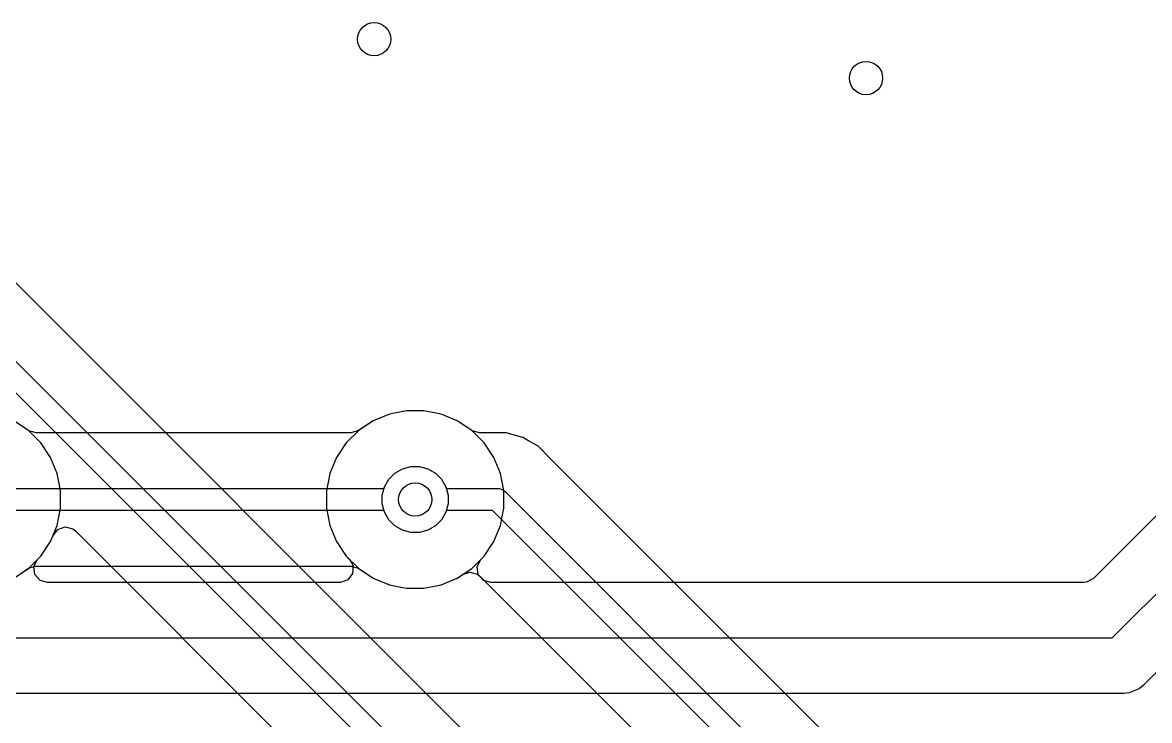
# Model space of a CAD drawing. Header units: inches. Extents: x 6.57 to 9.79, y -8.72 to -3.17.
# Drawn here: x 9.0731 to 9.4734, y -8.3856 to -8.1376 of the extents above; entities that cross this region are included whole.
import ezdxf

# ---------------------------------------------------------------- set-up
doc = ezdxf.new("R2010")
doc.units = ezdxf.units.IN
doc.header["$MEASUREMENT"] = 0
doc.layers.add('B.Cu', color=153, linetype='CONTINUOUS', true_color=0x4d7fc4)

msp = doc.modelspace()

# ---------------------------------------------------------------- linework, layer by layer
at = {"layer": 'B.Cu', "linetype": 'CONTINUOUS'}
for p, q in [((9.25293, -8.41241), (9.01345, -8.17293)), ((8.99231, -8.17966), (9.24137, -8.42871)), ((9.23465, -8.43313), (8.98559, -8.18407)), ((9.57619, -8.21246), (9.45348, -8.33516)), ((9.46021, -8.3563), (9.59732, -8.21919)), ((9.61413, -8.23022), (9.47125, -8.3731)), ((9.20341, -8.27678), (9.19767, -8.27916)), ((9.20341, -8.27678), (9.19767, -8.27916)), ((9.20341, -8.27678), (9.19767, -8.27916)), ((9.20341, -8.27678), (9.19767, -8.27916)), ((9.20949, -8.27557), (9.20341, -8.27678)), ((9.20949, -8.27557), (9.20341, -8.27678)), ((9.20949, -8.27557), (9.20341, -8.27678)), ((9.20949, -8.27557), (9.20341, -8.27678)), ((9.20341, -8.27678), (9.20341, -8.27678)), ((9.20341, -8.27678), (9.20341, -8.27678)), ((9.20341, -8.27678), (9.20341, -8.27678)), ((9.20341, -8.27678), (9.20341, -8.27678)), ((9.2157, -8.27557), (9.20949, -8.27557)), ((9.20949, -8.27557), (9.20949, -8.27557)), ((9.2157, -8.27557), (9.20949, -8.27557)), ((9.20949, -8.27557), (9.20949, -8.27557)), ((9.2157, -8.27557), (9.20949, -8.27557)), ((9.20949, -8.27557), (9.20949, -8.27557)), ((9.2157, -8.27557), (9.20949, -8.27557)), ((9.20949, -8.27557), (9.20949, -8.27557)), ((9.22179, -8.27678), (9.2157, -8.27557)), ((9.2157, -8.27557), (9.2157, -8.27557)), ((9.22179, -8.27678), (9.2157, -8.27557)), ((9.2157, -8.27557), (9.2157, -8.27557)), ((9.22179, -8.27678), (9.2157, -8.27557)), ((9.2157, -8.27557), (9.2157, -8.27557)), ((9.22179, -8.27678), (9.2157, -8.27557)), ((9.2157, -8.27557), (9.2157, -8.27557)), ((9.22753, -8.27916), (9.22179, -8.27678)), ((9.22179, -8.27678), (9.22179, -8.27678)), ((9.22753, -8.27916), (9.22179, -8.27678)), ((9.22179, -8.27678), (9.22179, -8.27678)), ((9.22753, -8.27916), (9.22179, -8.27678)), ((9.22179, -8.27678), (9.22179, -8.27678)), ((9.22753, -8.27916), (9.22179, -8.27678)), ((9.22179, -8.27678), (9.22179, -8.27678)), ((9.07521, -8.28261), (9.07005, -8.27916)), ((9.07521, -8.28261), (9.07005, -8.27916)), ((9.07523, -8.28262), (9.07005, -8.27916)), ((9.19767, -8.27916), (9.19249, -8.28262)), ((9.19767, -8.27916), (9.19251, -8.28261)), ((9.19767, -8.27916), (9.19251, -8.28261)), ((9.19767, -8.27916), (9.19251, -8.28261)), ((9.19767, -8.27916), (9.19767, -8.27916)), ((9.19767, -8.27916), (9.19767, -8.27916)), ((9.19767, -8.27916), (9.19767, -8.27916)), ((9.19767, -8.27916), (9.19767, -8.27916)), ((9.23271, -8.28262), (9.22753, -8.27916)), ((9.22753, -8.27916), (9.22753, -8.27916)), ((9.23269, -8.28261), (9.22753, -8.27916)), ((9.22753, -8.27916), (9.22753, -8.27916)), ((9.23269, -8.28261), (9.22753, -8.27916)), ((9.22753, -8.27916), (9.22753, -8.27916)), ((9.23269, -8.28261), (9.22753, -8.27916)), ((9.22753, -8.27916), (9.22753, -8.27916)), ((9.0796, -8.287), (9.07521, -8.28261)), ((9.07521, -8.28261), (9.07521, -8.28261)), ((9.0796, -8.287), (9.07521, -8.28261)), ((9.07521, -8.28261), (9.07521, -8.28261)), ((9.0753, -8.28267), (9.07523, -8.28262)), ((9.07794, -8.28344), (9.0753, -8.28267)), ((9.18977, -8.28344), (9.07794, -8.28344)), ((9.19251, -8.28261), (9.18812, -8.287)), ((9.19251, -8.28261), (9.18812, -8.287)), ((9.19251, -8.28261), (9.18812, -8.287)), ((9.18986, -8.28344), (9.18977, -8.28344)), ((9.19249, -8.28262), (9.18986, -8.28344)), ((9.19251, -8.28261), (9.19251, -8.28261)), ((9.19251, -8.28261), (9.19251, -8.28261)), ((9.19251, -8.28261), (9.19251, -8.28261)), ((9.23708, -8.287), (9.23269, -8.28261)), ((9.23269, -8.28261), (9.23269, -8.28261)), ((9.23708, -8.287), (9.23269, -8.28261)), ((9.23269, -8.28261), (9.23269, -8.28261)), ((9.23708, -8.287), (9.23269, -8.28261)), ((9.23269, -8.28261), (9.23269, -8.28261)), ((9.23278, -8.28267), (9.23271, -8.28262)), ((9.23542, -8.28344), (9.23278, -8.28267)), ((9.23832, -8.28344), (9.23542, -8.28344)), ((9.23862, -8.28344), (9.23832, -8.28344)), ((9.23832, -8.28344), (9.23832, -8.28344)), ((9.24484, -8.28344), (9.23862, -8.28344)), ((9.25086, -8.28506), (9.24484, -8.28344)), ((9.25283, -8.2862), (9.25086, -8.28506)), ((9.08305, -8.29216), (9.0796, -8.287)), ((9.0796, -8.287), (9.0796, -8.287)), ((9.08305, -8.29216), (9.0796, -8.287)), ((9.0796, -8.287), (9.0796, -8.287)), ((9.18812, -8.287), (9.18467, -8.29216)), ((9.18812, -8.287), (9.18467, -8.29216)), ((9.18812, -8.287), (9.18467, -8.29216)), ((9.18812, -8.287), (9.18812, -8.287)), ((9.18812, -8.287), (9.18812, -8.287)), ((9.18812, -8.287), (9.18812, -8.287)), ((9.24053, -8.29216), (9.23708, -8.287)), ((9.23708, -8.287), (9.23708, -8.287)), ((9.24053, -8.29216), (9.23708, -8.287)), ((9.23708, -8.287), (9.23708, -8.287)), ((9.24053, -8.29216), (9.23708, -8.287)), ((9.23708, -8.287), (9.23708, -8.287)), ((9.25625, -8.28817), (9.25283, -8.2862)), ((9.25283, -8.2862), (9.25283, -8.2862)), ((9.25283, -8.2862), (9.25283, -8.2862)), ((9.26093, -8.29285), (9.25625, -8.28817)), ((9.25625, -8.28817), (9.25625, -8.28817)), ((9.08542, -8.29789), (9.08305, -8.29216)), ((9.08305, -8.29216), (9.08305, -8.29216)), ((9.08542, -8.29789), (9.08305, -8.29216)), ((9.08305, -8.29216), (9.08305, -8.29216)), ((9.18467, -8.29216), (9.18229, -8.29789)), ((9.18467, -8.29216), (9.18229, -8.29789)), ((9.18467, -8.29216), (9.18229, -8.29789)), ((9.18467, -8.29216), (9.18467, -8.29216)), ((9.18467, -8.29216), (9.18467, -8.29216)), ((9.18467, -8.29216), (9.18467, -8.29216)), ((9.2429, -8.29789), (9.24053, -8.29216)), ((9.24053, -8.29216), (9.24053, -8.29216)), ((9.2429, -8.29789), (9.24053, -8.29216)), ((9.24053, -8.29216), (9.24053, -8.29216)), ((9.2429, -8.29789), (9.24053, -8.29216)), ((9.24053, -8.29216), (9.24053, -8.29216)), ((9.41869, -8.45061), (9.26093, -8.29285)), ((9.26093, -8.29285), (9.26093, -8.29285)), ((9.08612, -8.30142), (9.08542, -8.29789)), ((9.08542, -8.29789), (9.08542, -8.29789)), ((9.08612, -8.30142), (9.08542, -8.29789)), ((9.08542, -8.29789), (9.08542, -8.29789)), ((9.18229, -8.29789), (9.18108, -8.30398)), ((9.18229, -8.29789), (9.18108, -8.30398)), ((9.18229, -8.29789), (9.18108, -8.30398)), ((9.18229, -8.29789), (9.18229, -8.29789)), ((9.18229, -8.29789), (9.18229, -8.29789)), ((9.18229, -8.29789), (9.18229, -8.29789)), ((9.20323, -8.2999), (9.20541, -8.29772)), ((9.20323, -8.2999), (9.20541, -8.29772)), ((9.20323, -8.2999), (9.20541, -8.29772)), ((9.20323, -8.2999), (9.20541, -8.29772)), ((9.20541, -8.29772), (9.20808, -8.29617)), ((9.20541, -8.29772), (9.20808, -8.29617)), ((9.20541, -8.29772), (9.20808, -8.29617)), ((9.20541, -8.29772), (9.20808, -8.29617)), ((9.20808, -8.29617), (9.21106, -8.29538)), ((9.20808, -8.29617), (9.21106, -8.29538)), ((9.20808, -8.29617), (9.21106, -8.29538)), ((9.20808, -8.29617), (9.21106, -8.29538)), ((9.21106, -8.29538), (9.21414, -8.29538)), ((9.21106, -8.29538), (9.21414, -8.29538)), ((9.21106, -8.29538), (9.21414, -8.29538)), ((9.21106, -8.29538), (9.21414, -8.29538)), ((9.21414, -8.29538), (9.21712, -8.29617)), ((9.21414, -8.29538), (9.21712, -8.29617)), ((9.21414, -8.29538), (9.21712, -8.29617)), ((9.21414, -8.29538), (9.21712, -8.29617)), ((9.21712, -8.29617), (9.21979, -8.29772)), ((9.21712, -8.29617), (9.21979, -8.29772)), ((9.21712, -8.29617), (9.21979, -8.29772)), ((9.21712, -8.29617), (9.21979, -8.29772)), ((9.21979, -8.29772), (9.22197, -8.2999)), ((9.21979, -8.29772), (9.22197, -8.2999)), ((9.21979, -8.29772), (9.22197, -8.2999)), ((9.21979, -8.29772), (9.22197, -8.2999)), ((9.2436, -8.30142), (9.2429, -8.29789)), ((9.2429, -8.29789), (9.2429, -8.29789)), ((9.2436, -8.30142), (9.2429, -8.29789)), ((9.2429, -8.29789), (9.2429, -8.29789)), ((9.2436, -8.30142), (9.2429, -8.29789)), ((9.2429, -8.29789), (9.2429, -8.29789)), ((9.08663, -8.30398), (9.08612, -8.30142)), ((9.08663, -8.30398), (9.08612, -8.30142)), ((9.20169, -8.30257), (9.20323, -8.2999)), ((9.20169, -8.30257), (9.20323, -8.2999)), ((9.20169, -8.30257), (9.20323, -8.2999)), ((9.20169, -8.30257), (9.20323, -8.2999)), ((9.22197, -8.2999), (9.22351, -8.30257)), ((9.22197, -8.2999), (9.22351, -8.30257)), ((9.22197, -8.2999), (9.22351, -8.30257)), ((9.22197, -8.2999), (9.22351, -8.30257)), ((9.24411, -8.30398), (9.2436, -8.30142)), ((9.24411, -8.30398), (9.2436, -8.30142)), ((9.24411, -8.30398), (9.2436, -8.30142)), ((9.06619, -8.30315), (9.20153, -8.30315)), ((9.08663, -8.31019), (9.08663, -8.30398)), ((9.08663, -8.30398), (9.08663, -8.30398)), ((9.08663, -8.30398), (9.08663, -8.30398)), ((9.08663, -8.31019), (9.08663, -8.30398)), ((9.08663, -8.30398), (9.08663, -8.30398)), ((9.08663, -8.30398), (9.08663, -8.30398)), ((9.18108, -8.30398), (9.18108, -8.31019)), ((9.18108, -8.30398), (9.18108, -8.31019)), ((9.18108, -8.30398), (9.18108, -8.31019)), ((9.20089, -8.30554), (9.20169, -8.30257)), ((9.20089, -8.30554), (9.20169, -8.30257)), ((9.20089, -8.30554), (9.20169, -8.30257)), ((9.20089, -8.30863), (9.20089, -8.30554)), ((9.20089, -8.30863), (9.20089, -8.30554)), ((9.20089, -8.30863), (9.20089, -8.30554)), ((9.20153, -8.30315), (9.20169, -8.30257)), ((9.22351, -8.30257), (9.22367, -8.30315)), ((9.22351, -8.30257), (9.22431, -8.30554)), ((9.22351, -8.30257), (9.22431, -8.30554)), ((9.22351, -8.30257), (9.22431, -8.30554)), ((9.22367, -8.30315), (9.24173, -8.30315)), ((9.22431, -8.30554), (9.22431, -8.30863)), ((9.22431, -8.30554), (9.22431, -8.30863)), ((9.22431, -8.30554), (9.22431, -8.30863)), ((9.24173, -8.30315), (9.2425, -8.30323)), ((9.2425, -8.30323), (9.24392, -8.30381)), ((9.24392, -8.30381), (9.24452, -8.3043)), ((9.24411, -8.31019), (9.24411, -8.30398)), ((9.24411, -8.30398), (9.24411, -8.30398)), ((9.24411, -8.30398), (9.24411, -8.30398)), ((9.24411, -8.31019), (9.24411, -8.30398)), ((9.24411, -8.30398), (9.24411, -8.30398)), ((9.24411, -8.30398), (9.24411, -8.30398)), ((9.24411, -8.31019), (9.24411, -8.30398)), ((9.24411, -8.30398), (9.24411, -8.30398)), ((9.24411, -8.30398), (9.24411, -8.30398)), ((9.24452, -8.3043), (9.41717, -8.47695)), ((9.08542, -8.31628), (9.08663, -8.31019)), ((9.08542, -8.31628), (9.08663, -8.31019)), ((9.18108, -8.31019), (9.18229, -8.31628)), ((9.18108, -8.31019), (9.18229, -8.31628)), ((9.18108, -8.31019), (9.18229, -8.31628)), ((9.20169, -8.31161), (9.20089, -8.30863)), ((9.20169, -8.31161), (9.20089, -8.30863)), ((9.20169, -8.31161), (9.20089, -8.30863)), ((9.22431, -8.30863), (9.22351, -8.31161)), ((9.22431, -8.30863), (9.22351, -8.31161)), ((9.22431, -8.30863), (9.22351, -8.31161)), ((9.2429, -8.31628), (9.24411, -8.31019)), ((9.2429, -8.31628), (9.24411, -8.31019)), ((9.2429, -8.31628), (9.24411, -8.31019)), ((9.20153, -8.31102), (9.06619, -8.31102)), ((9.20169, -8.31161), (9.20153, -8.31102)), ((9.20323, -8.31428), (9.20169, -8.31161)), ((9.20323, -8.31428), (9.20169, -8.31161)), ((9.20323, -8.31428), (9.20169, -8.31161)), ((9.20323, -8.31428), (9.20169, -8.31161)), ((9.22351, -8.31161), (9.22197, -8.31428)), ((9.22351, -8.31161), (9.22197, -8.31428)), ((9.22351, -8.31161), (9.22197, -8.31428)), ((9.22351, -8.31161), (9.22197, -8.31428)), ((9.22367, -8.31102), (9.22351, -8.31161)), ((9.2401, -8.31102), (9.22367, -8.31102)), ((9.4116, -8.48252), (9.2401, -8.31102)), ((9.08305, -8.32201), (9.08542, -8.31628)), ((9.08305, -8.32201), (9.08542, -8.31628)), ((9.08395, -8.31984), (9.08567, -8.3177)), ((9.08567, -8.3177), (9.08828, -8.31683)), ((9.08828, -8.31683), (9.09095, -8.31751)), ((9.09095, -8.31751), (9.09191, -8.31826)), ((9.18229, -8.31628), (9.18229, -8.31628)), ((9.18229, -8.31628), (9.18467, -8.32201)), ((9.18229, -8.31628), (9.18229, -8.31628)), ((9.18229, -8.31628), (9.18467, -8.32201)), ((9.18229, -8.31628), (9.18229, -8.31628)), ((9.18229, -8.31628), (9.18467, -8.32201)), ((9.20541, -8.31646), (9.20323, -8.31428)), ((9.20541, -8.31646), (9.20323, -8.31428)), ((9.20541, -8.31646), (9.20323, -8.31428)), ((9.20541, -8.31646), (9.20323, -8.31428)), ((9.20808, -8.318), (9.20541, -8.31646)), ((9.20808, -8.318), (9.20541, -8.31646)), ((9.20808, -8.318), (9.20541, -8.31646)), ((9.20808, -8.318), (9.20541, -8.31646)), ((9.21106, -8.3188), (9.20808, -8.318)), ((9.21106, -8.3188), (9.20808, -8.318)), ((9.21106, -8.3188), (9.20808, -8.318)), ((9.21106, -8.3188), (9.20808, -8.318)), ((9.21712, -8.318), (9.21414, -8.3188)), ((9.21712, -8.318), (9.21414, -8.3188)), ((9.21712, -8.318), (9.21414, -8.3188)), ((9.21712, -8.318), (9.21414, -8.3188)), ((9.21979, -8.31646), (9.21712, -8.318)), ((9.21979, -8.31646), (9.21712, -8.318)), ((9.21979, -8.31646), (9.21712, -8.318)), ((9.21979, -8.31646), (9.21712, -8.318)), ((9.22197, -8.31428), (9.21979, -8.31646)), ((9.22197, -8.31428), (9.21979, -8.31646)), ((9.22197, -8.31428), (9.21979, -8.31646)), ((9.22197, -8.31428), (9.21979, -8.31646)), ((9.24053, -8.32201), (9.2429, -8.31628)), ((9.24053, -8.32201), (9.2429, -8.31628)), ((9.24053, -8.32201), (9.2429, -8.31628)), ((9.0796, -8.32718), (9.08305, -8.32201)), ((9.0796, -8.32718), (9.08305, -8.32201)), ((9.0796, -8.32718), (9.08305, -8.32201)), ((9.08305, -8.32201), (9.08395, -8.31984)), ((9.09191, -8.31826), (9.21351, -8.43986)), ((9.18467, -8.32201), (9.18467, -8.32202)), ((9.18467, -8.32201), (9.18467, -8.32202)), ((9.18467, -8.32201), (9.18467, -8.32202)), ((9.18467, -8.32202), (9.18812, -8.32718)), ((9.18467, -8.32202), (9.18812, -8.32718)), ((9.18467, -8.32202), (9.18812, -8.32718)), ((9.21414, -8.3188), (9.21106, -8.3188)), ((9.21414, -8.3188), (9.21106, -8.3188)), ((9.21414, -8.3188), (9.21106, -8.3188)), ((9.21414, -8.3188), (9.21106, -8.3188)), ((9.23708, -8.32718), (9.24053, -8.32201)), ((9.23708, -8.32718), (9.24053, -8.32201)), ((9.23708, -8.32718), (9.24053, -8.32201)), ((9.07521, -8.33157), (9.0796, -8.32718)), ((9.07521, -8.33157), (9.0796, -8.32718)), ((9.07713, -8.33102), (9.07828, -8.32852)), ((9.07828, -8.32852), (9.07851, -8.32826)), ((9.07851, -8.32826), (9.0796, -8.32718)), ((9.0796, -8.32718), (9.0796, -8.32718)), ((9.18812, -8.32718), (9.18812, -8.32718)), ((9.18812, -8.32718), (9.19251, -8.33157)), ((9.18812, -8.32718), (9.18812, -8.32718)), ((9.18812, -8.32718), (9.19251, -8.33157)), ((9.18812, -8.32718), (9.18812, -8.32718)), ((9.18812, -8.32718), (9.1892, -8.32826)), ((9.1892, -8.32826), (9.19052, -8.33067)), ((9.23269, -8.33157), (9.23708, -8.32718)), ((9.23269, -8.33157), (9.23708, -8.32718)), ((9.23461, -8.33102), (9.23576, -8.32852)), ((9.23576, -8.32852), (9.23599, -8.32826)), ((9.23599, -8.32826), (9.23708, -8.32718)), ((9.23708, -8.32718), (9.23708, -8.32718)), ((9.07005, -8.33502), (9.07521, -8.33157)), ((9.07005, -8.33502), (9.07521, -8.33157)), ((9.07127, -8.3342), (9.07523, -8.33155)), ((9.07523, -8.33155), (9.07786, -8.33073)), ((9.07753, -8.33374), (9.07713, -8.33102)), ((9.07933, -8.33582), (9.07753, -8.33374)), ((9.07786, -8.33073), (9.07794, -8.33073)), ((9.07794, -8.33073), (9.18977, -8.33073)), ((9.19032, -8.33342), (9.18868, -8.33562)), ((9.18977, -8.33073), (9.19241, -8.3315)), ((9.19052, -8.33067), (9.19032, -8.33342)), ((9.19241, -8.3315), (9.19249, -8.33155)), ((9.19249, -8.33155), (9.19767, -8.33502)), ((9.19251, -8.33157), (9.19251, -8.33157)), ((9.19251, -8.33157), (9.19767, -8.33502)), ((9.19251, -8.33157), (9.19251, -8.33157)), ((9.19251, -8.33157), (9.19767, -8.33502)), ((9.22753, -8.33502), (9.23269, -8.33157)), ((9.22753, -8.33502), (9.23269, -8.33157)), ((9.22753, -8.33502), (9.22941, -8.33376)), ((9.22941, -8.33376), (9.23204, -8.33293)), ((9.23204, -8.33293), (9.23469, -8.33366)), ((9.23501, -8.33374), (9.23461, -8.33102)), ((9.23469, -8.33366), (9.23557, -8.33436)), ((9.23681, -8.33582), (9.23501, -8.33374)), ((9.08197, -8.33659), (9.07933, -8.33582)), ((9.18575, -8.33659), (9.08197, -8.33659)), ((9.1861, -8.33658), (9.18575, -8.33659)), ((9.18868, -8.33562), (9.1861, -8.33658)), ((9.19767, -8.33502), (9.19767, -8.33502)), ((9.19767, -8.33502), (9.20341, -8.33739)), ((9.19767, -8.33502), (9.19767, -8.33502)), ((9.19767, -8.33502), (9.20341, -8.33739)), ((9.19767, -8.33502), (9.19767, -8.33502)), ((9.19767, -8.33502), (9.20341, -8.33739)), ((9.20341, -8.33739), (9.20341, -8.33739)), ((9.20341, -8.33739), (9.20744, -8.33819)), ((9.20341, -8.33739), (9.20341, -8.33739)), ((9.20341, -8.33739), (9.20744, -8.33819)), ((9.20341, -8.33739), (9.20341, -8.33739)), ((9.20341, -8.33739), (9.20744, -8.33819)), ((9.20744, -8.33819), (9.20949, -8.3386)), ((9.20744, -8.33819), (9.20949, -8.3386)), ((9.20744, -8.33819), (9.20949, -8.3386)), ((9.2157, -8.3386), (9.22179, -8.33739)), ((9.2157, -8.3386), (9.22179, -8.33739)), ((9.2157, -8.3386), (9.22179, -8.33739)), ((9.22179, -8.33739), (9.22753, -8.33502)), ((9.22179, -8.33739), (9.22753, -8.33502)), ((9.22179, -8.33739), (9.22753, -8.33502)), ((9.23557, -8.33436), (9.34261, -8.4414)), ((9.23945, -8.33659), (9.23681, -8.33582)), ((9.45003, -8.33659), (9.23945, -8.33659)), ((9.45106, -8.33648), (9.45003, -8.33659)), ((9.45348, -8.33516), (9.45106, -8.33648)), ((9.20949, -8.3386), (9.20949, -8.3386)), ((9.20949, -8.3386), (9.20949, -8.3386)), ((9.20949, -8.3386), (9.2157, -8.3386)), ((9.20949, -8.3386), (9.20949, -8.3386)), ((9.20949, -8.3386), (9.20949, -8.3386)), ((9.20949, -8.3386), (9.2157, -8.3386)), ((9.20949, -8.3386), (9.20949, -8.3386)), ((9.20949, -8.3386), (9.20949, -8.3386)), ((9.20949, -8.3386), (9.2157, -8.3386)), ((9.2157, -8.3386), (9.2157, -8.3386)), ((9.2157, -8.3386), (9.2157, -8.3386)), ((9.2157, -8.3386), (9.2157, -8.3386)), ((8.57638, -8.3563), (9.46021, -8.3563)), ((9.47125, -8.3731), (9.46975, -8.37433)), ((9.46429, -8.37598), (8.58045, -8.37598)), ((9.46621, -8.3758), (9.46429, -8.37598)), ((9.46975, -8.37433), (9.46621, -8.3758)), ((9.46975, -8.37433), (9.46975, -8.37433))]:
    msp.add_line(p, q, dxfattribs=at)
at = {"layer": 'B.Cu'}
for centre in [(9.198, -8.14353), (9.198, -8.14353), (9.198, -8.14353), (9.198, -8.14353), (9.37272, -8.15736), (9.37272, -8.15736), (9.37272, -8.15736), (9.37272, -8.15736), (9.2126, -8.30709), (9.2126, -8.30709), (9.2126, -8.30709), (9.2126, -8.30709)]:
    msp.add_circle(centre, 0.00591, dxfattribs=at)

doc.saveas('drawing.dxf')
